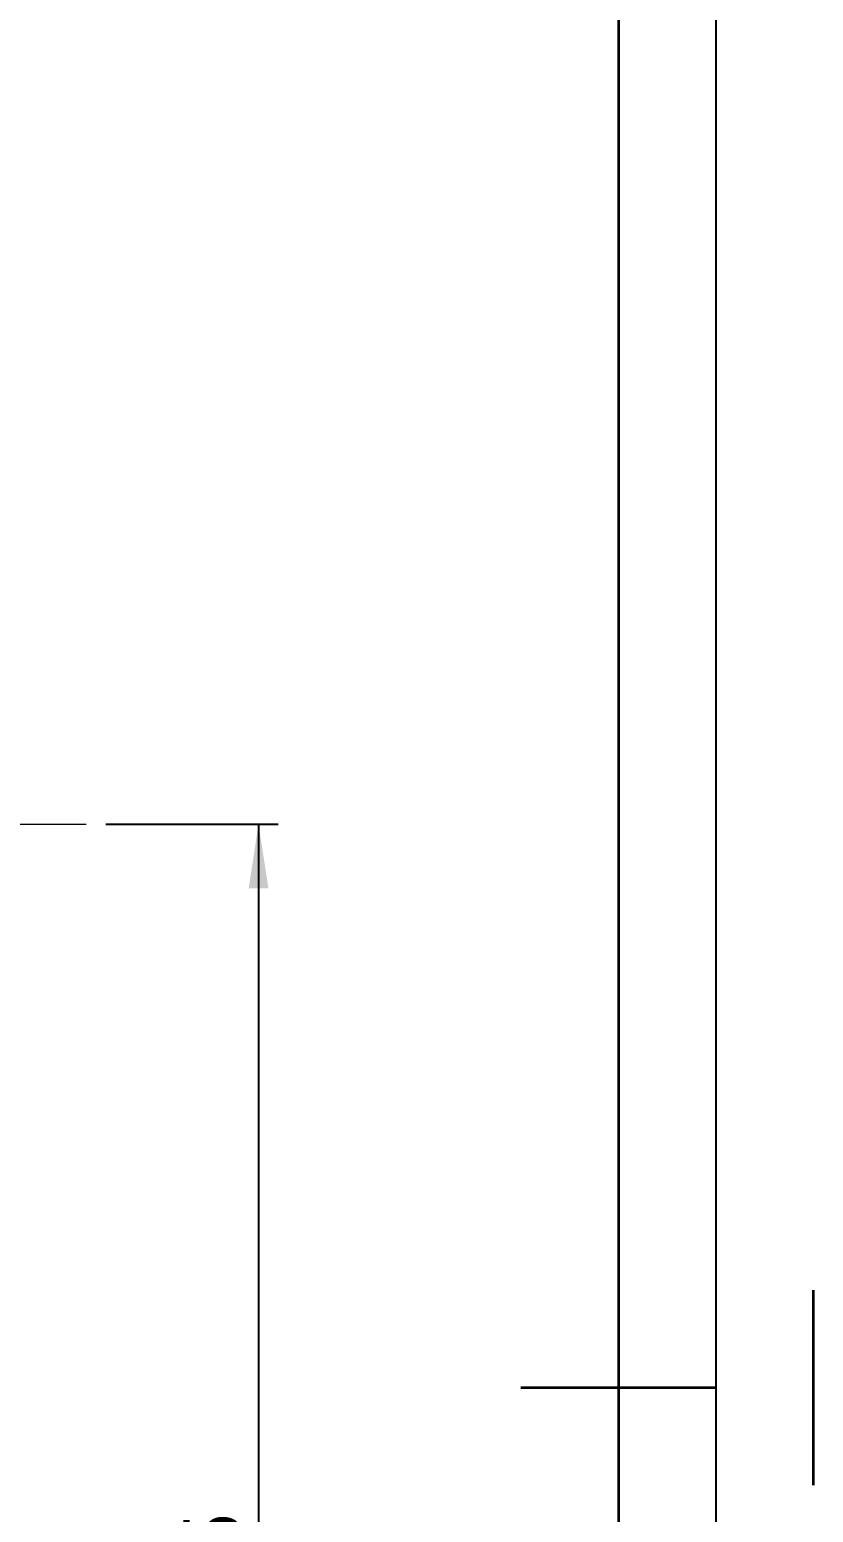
# Model space of a CAD drawing. Header units: millimetres. Extents: x 0 to 11880, y 0 to 8400.
# Drawn here: x 11076 to 11880, y 4072 to 5593 of the extents above; entities that cross this region are included whole.
import ezdxf

# ---------------------------------------------------------------- set-up
doc = ezdxf.new("R2010")
doc.units = ezdxf.units.MM
doc.header["$LTSCALE"] = 20
doc.linetypes.add('CENTERX2', pattern=[20.32, 12.7, -2.54, 2.54, -2.54])
doc.layers.add('ANNOTAZIONI', color=7, linetype='Continuous')
doc.layers.add('SQUADRATURA', color=7, linetype='Continuous')
doc.styles.add('SLDTEXTSTYLE0', font='arial.ttf', dxfattribs={"width": 0.948})
doc.dimstyles.new('SLDDIMSTYLE0', dxfattribs={"dimtxt": 60, "dimasz": 66.04, "dimexe": 0, "dimexo": 0.0625, "dimgap": 15, "dimtad": 1, "dimdec": 1, "dimrnd": 1e-09, "dimzin": 12, "dimdsep": 46, "dimtxsty": 'SLDTEXTSTYLE0', "dimsah": 1, "dimcen": 0.09, "dimadec": 0, "dimazin": 3, "dimtfac": 1, "dimtofl": 0, "dimtmove": 0, "dimatfit": 3, "dimfxl": 1, "dimfrac": 2, "dimtolj": 1, "dimtzin": 12, "dimarcsym": 0})

# ---------------------------------------------------------------- blocks, each defined once
blk = doc.blocks.new('_D_3')
at = {"layer": 'ANNOTAZIONI', "transparency": 16777216}
for p, q in [((11154, 4778.1), (11330.8, 4778.1)), ((11310.8, 4778.1), (11310.8, 3193.1)), ((11159.7, 3193.1), (11330.8, 3193.1))]:
    blk.add_line(p, q, dxfattribs=at)
for points in [[(11310.8, 4778.1), (11300.7, 4712.1), (11321, 4712.1)], [(11310.8, 3193.1), (11321, 3259.2), (11300.7, 3259.2)]]:
    blk.add_solid(points, dxfattribs=at)
at = {"layer": 'ANNOTAZIONI', "transparency": 16777216, "insert": (11233.5, 3894), "char_height": 60, "attachment_point": 1, "rotation": 90, "style": 'SLDTEXTSTYLE0'}
blk.add_mtext('1585', dxfattribs=at)

msp = doc.modelspace()

# ---------------------------------------------------------------- linework, layer by layer
at = {"layer": 'ANNOTAZIONI', "linetype": 'CENTERX2', "lineweight": 18}
msp.add_line((5667.6, 4778.15), (11134, 4778.15), dxfattribs=at)
at = {"layer": 'SQUADRATURA', "linetype": 'Continuous', "lineweight": 25}
msp.add_line((11780, 8300), (11780, 100), dxfattribs=at)
at = {"layer": 'SQUADRATURA', "lineweight": 35}
msp.add_line((11680, 8200), (11680, 200), dxfattribs=at)
at = {"layer": 'SQUADRATURA', "color": 7, "linetype": 'Continuous', "lineweight": 35}
msp.add_line((11880, 4100), (11880, 4300), dxfattribs=at)
at = {"layer": 'SQUADRATURA', "linetype": 'Continuous', "lineweight": 35}
msp.add_line((11580, 4200), (11780, 4200), dxfattribs=at)

# ---------------------------------------------------------------- dimensions: what is measured, and where the dimension line sits
at = {"layer": 'ANNOTAZIONI'}
dim = msp.add_linear_dim(base=(11310.82, 3193.15), p1=(11134, 4778.15), p2=(11139.7, 3193.15), angle=90, dimstyle='SLDDIMSTYLE0', dxfattribs=at)
dim.commit()
dim.dimension.update_dxf_attribs({"geometry": '_D_3', "text_midpoint": (11310.82, 3985.65), "dimtype": 160})

doc.saveas('drawing.dxf')
